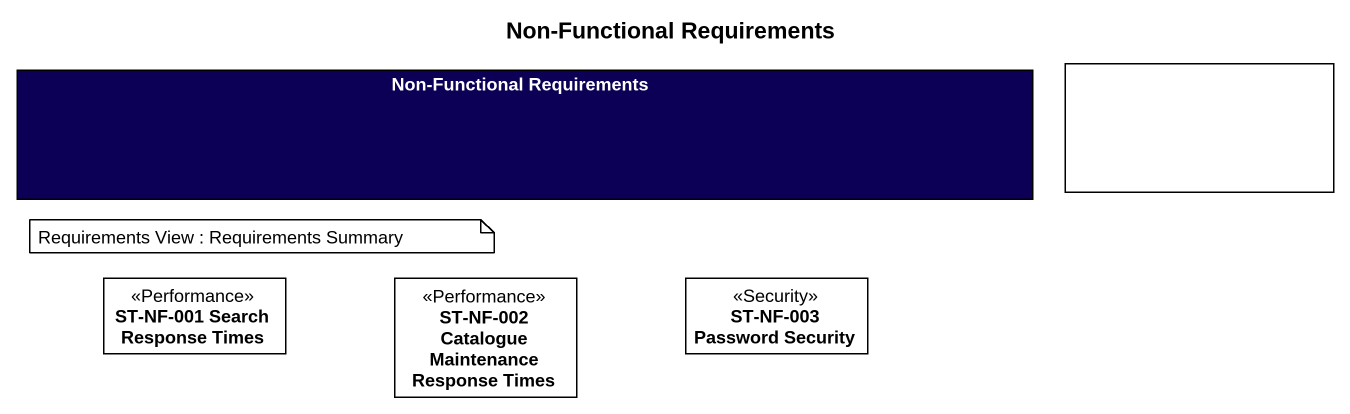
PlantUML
@startuml
title Non-Functional Requirements
allowmixing
hide circle
hide empty members
rectangle "Non-Functional Requirements" as Non_Functional_Requirements #0B0055
rectangle " " as rectangle1
class "ST-NF-001 Search Response Times" as ST_NF_001_Search_Response <<Performance>>
class "ST-NF-002 Catalogue Maintenance Response Times" as ST_NF_002_Catalogue <<Performance>>
class "ST-NF-003 Password Security" as ST_NF_003_Password_Security <<Security>>
note as N1
  Requirements View : Requirements Summary
end note
@enduml
